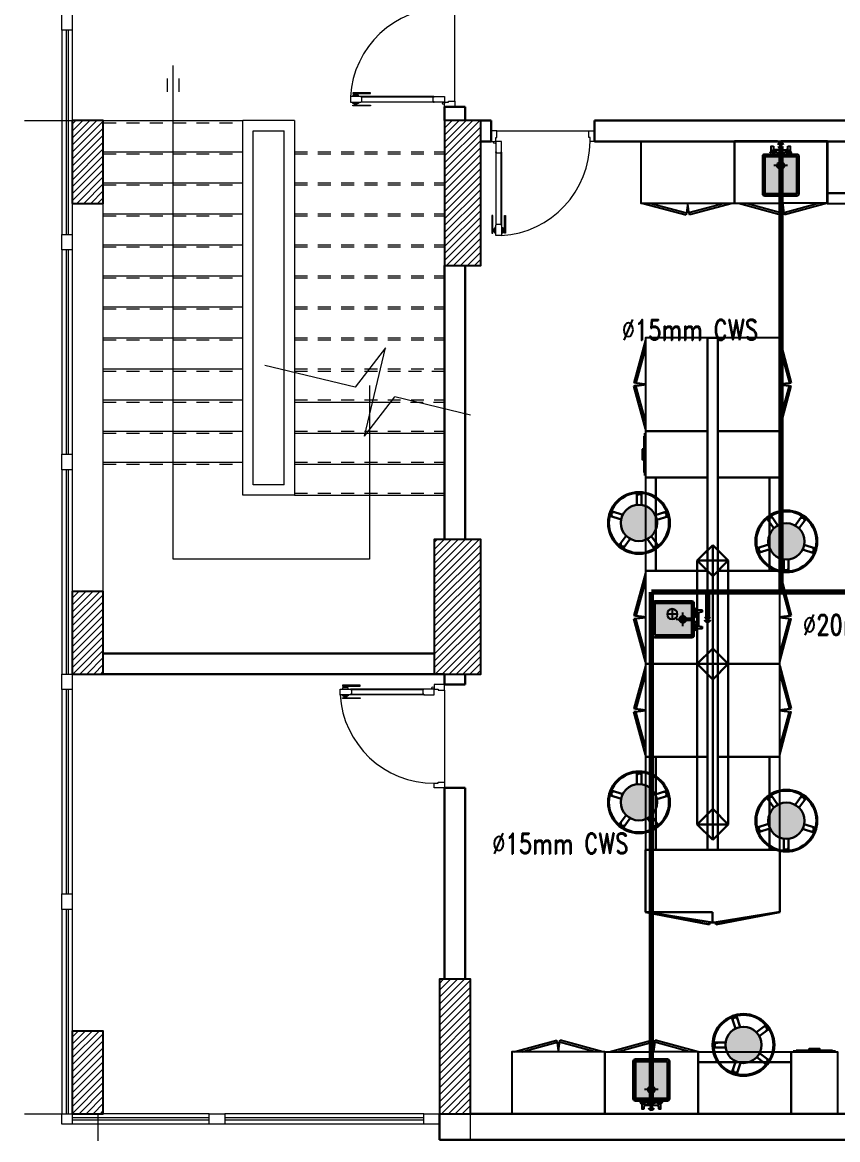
# Model space of a CAD drawing. Extents: x 800 to 995, y 398 to 804.
# Drawn here: x 857.13 to 865.01, y 613.42 to 624.22 of the extents above; entities that cross this region are included whole.
import ezdxf

# ---------------------------------------------------------------- set-up
doc = ezdxf.new("R2010")
doc.units = 0
doc.header["$MEASUREMENT"] = 0
for name, pattern in [('ACAD_ISO02W100', [15, 12, -3]), ('CENTERX2', [4, 2.5, -0.5, 0.5, -0.5]), ('DASHED', [19.05, 12.7, -6.35]), ('HIDDEN', [0.375, 0.25, -0.125]), ('HIDDEN2', [0.1875, 0.125, -0.0625])]:
    doc.linetypes.add(name, pattern=pattern)
doc.layers.get('0').update_dxf_attribs({"color": 252, "linetype": 'CONTINUOUS', "lineweight": 30})
for name, color, linetype in [('-FUR', 252, 'CONTINUOUS'), ('LAYER8', 3, 'CONTINUOUS'), ('SAN', 2, 'CONTINUOUS')]:
    doc.layers.add(name, color=color, linetype=linetype)
for name, color, linetype, lineweight in [('axis', 1, 'CENTERX2', 5), ('Column', 6, 'CONTINUOUS', 25), ('DOOR', 30, 'CONTINUOUS', 9), ('elev', 90, 'CONTINUOUS', 9), ('hatch', 252, 'CONTINUOUS', 9), ('P-C-WATER', 5, 'CONTINUOUS', 70), ('P-TEXT', 1, 'CONTINUOUS', 25), ('PLAN-ELEV', 2, 'CONTINUOUS', 5), ('PLAN-HAND', 30, 'CONTINUOUS', 5), ('PLAN-STAIR', 3, 'CONTINUOUS', 9), ('PLAN-STAIR-HIDDEN', 1, 'HIDDEN2', 5), ('stairs', 50, 'CONTINUOUS', 9), ('Wall', 252, 'CONTINUOUS', 30), ('WINDOW', 252, 'CONTINUOUS', 5)]:
    doc.layers.add(name, color=color, linetype=linetype, lineweight=lineweight)
doc.styles.add('ROMANC', font='romand.shx')
pattern_1 = [(45, (1093.41557, 299.344082), (-0.0336759605, 0.0336759605), [])]

# ---------------------------------------------------------------- blocks, each defined once
blk = doc.blocks.new('fghh')
at = {"layer": 'hatch'}
for p, q in [((1434.8944, 1497.1759), (1434.6102, 1497.7917)), ((1435.2563, 1497.1801), (1434.6563, 1496.9032)), ((1434.6563, 1496.9032), (1434.8944, 1497.1759)), ((1435.2563, 1497.1801), (1435.0183, 1496.9074)), ((1435.2563, 1496.3917), (1435.0183, 1496.9074))]:
    blk.add_line(p, q, dxfattribs=at)
blk = doc.blocks.new('YY5Y5')
at = {"layer": 'SAN', "color": 1}
for p, q in [((434.16, 537.56), (433.7, 538.02)), ((434.16, 536.15), (433.7, 535.69)), ((433.83, 542.04), (433.83, 538.56)), ((435.73, 542.41), (434.2, 542.41)), ((435.58, 537.56), (436.04, 538.02)), ((435.58, 536.15), (436.04, 535.69)), ((435.73, 540.55), (435.73, 542.41)), ((436.72, 537.65), (438.25, 537.65)), ((446.18, 539.55), (436.73, 539.55)), ((443.04, 539.55), (446.16, 539.55)), ((444.65, 537.65), (446.18, 537.65)), ((447.32, 537.56), (446.86, 538.02)), ((447.32, 536.15), (446.86, 535.69)), ((447.16, 542.41), (447.16, 540.55)), ((448.69, 542.41), (447.16, 542.41)), ((448.74, 537.56), (449.2, 538.02)), ((448.74, 536.15), (449.2, 535.69)), ((449.07, 538.56), (449.07, 542.04)), ((440.5, 535.4), (440.5, 528.74)), ((440.87, 528.36), (442.03, 528.36)), ((442.4, 528.74), (442.4, 535.4))]:
    blk.add_line(p, q, dxfattribs=at)
at = {"layer": 'SAN', "color": 1, "linetype": 'Continuous'}
blk.add_line((439.23, 539.55), (439.86, 539.55), dxfattribs=at)
at = {"layer": 'SAN', "color": 2, "linetype": 'DASHED'}
for points in [[(436.06, 527.03), (446.84, 527.03)], [(441.45, 532.42), (441.45, 521.63)]]:
    blk.add_lwpolyline(points, dxfattribs=at)
at = {"layer": 'SAN', "color": 1}
for centre, radius in [((434.87, 536.85), 2), ((434.87, 536.85), 1), ((434.87, 536.85), 0.8), ((448.03, 536.85), 2), ((448.03, 536.85), 1), ((448.03, 536.85), 0.8)]:
    blk.add_circle(centre, radius, dxfattribs=at)
for centre, radius, start, end in [((434.2, 542.04), 0.375, 90, 180), ((436.73, 540.55), 1, 180, 270), ((438.25, 535.4), 2.25, 0, 90), ((444.65, 535.4), 2.25, 90, 180), ((446.16, 540.55), 1, 270, 0), ((448.69, 542.04), 0.375, 0, 90), ((441.45, 527.03), 2.86, 109.43194, 70.56806), ((441.45, 527.03), 2.08, 117.27647, 62.72353), ((440.87, 528.74), 0.375, 180, 270), ((442.03, 528.74), 0.375, 270, 360)]:
    blk.add_arc(centre, radius, start, end, dxfattribs=at)
blk = doc.blocks.new('fd')
at = {"layer": '-FUR'}
h = blk.add_hatch(color=254, dxfattribs=at)
h.paths.add_polyline_path([(1322.664, 576.699), (1322.354, 576.699), (1322.354, 577.059), (1322.664, 577.059)], flags=16)
edge = h.paths.add_edge_path()
edge.add_line((1322.664, 576.679), (1322.354, 576.679))
edge.add_arc((1322.354, 576.699), 0.02, 180, 270, ccw=False)
edge.add_line((1322.334, 576.699), (1322.334, 577.059))
edge.add_arc((1322.354, 577.059), 0.02, 90, 180, ccw=False)
edge.add_line((1322.354, 577.079), (1322.664, 577.079))
edge.add_arc((1322.664, 577.059), 0.02, 0, 90, ccw=False)
edge.add_line((1322.684, 577.059), (1322.684, 576.699))
edge.add_arc((1322.664, 576.699), 0.02, -90, 0, ccw=False)
blk.add_hatch(color=253, dxfattribs=at).paths.add_polyline_path([(1322.664, 577.059), (1322.664, 576.699), (1322.354, 576.699), (1322.354, 577.059)])
h = blk.add_hatch(color=251, dxfattribs=at)
h.paths.add_polyline_path([(1322.634, 577.029), (1322.664, 577.059), (1322.664, 576.699), (1322.634, 576.729)])
h.paths.add_polyline_path([(1322.634, 576.729), (1322.664, 576.699), (1322.354, 576.699), (1322.384, 576.729)])
h = blk.add_hatch(color=252, dxfattribs=at)
h.paths.add_polyline_path([(1322.384, 577.029), (1322.354, 577.059), (1322.664, 577.059), (1322.634, 577.029)])
h.paths.add_polyline_path([(1322.384, 576.729), (1322.354, 576.699), (1322.354, 577.059), (1322.384, 577.029)])
for p, q in [((1322.478, 577.206), (1322.06, 577.206)), ((1322.478, 577.206), (1322.96, 577.206)), ((1322.06, 576.606), (1322.51, 576.606)), ((1322.96, 576.606), (1322.51, 576.606))]:
    blk.add_line(p, q, dxfattribs=at)
at = {"layer": '-FUR', "linetype": 'ACAD_ISO02W100'}
for p, q in [((1322.06, 577.206), (1322.51, 577.206)), ((1322.96, 577.206), (1322.51, 577.206)), ((1322.1, 576.606), (1322.513, 576.495)), ((1322.177, 576.606), (1322.518, 576.514)), ((1322.518, 576.514), (1322.513, 576.495)), ((1322.882, 576.606), (1322.541, 576.514)), ((1322.541, 576.514), (1322.546, 576.495)), ((1322.96, 576.606), (1322.546, 576.495))]:
    blk.add_line(p, q, dxfattribs=at)
for centre, start, end in [((1324.045, 576.373), 171.2611, 174.7069), ((1321.014, 576.373), 5.2931, 8.7389)]:
    blk.add_arc(centre, 1.533, start, end, dxfattribs=at)
for p, q in [((1322.06, 577.206), (1322.06, 576.606)), ((1322.96, 577.206), (1322.96, 576.606))]:
    blk.add_line(p, q)
blk.add_lwpolyline([(1322.664, 576.679), (1322.354, 576.679, -0.414214), (1322.334, 576.699), (1322.334, 577.059, -0.414214), (1322.354, 577.079), (1322.664, 577.079, -0.414214), (1322.684, 577.059), (1322.684, 576.699, -0.414214)], format="xyb", close=True)
blk.add_lwpolyline([(1322.664, 576.679), (1322.354, 576.679, -0.414214), (1322.334, 576.699), (1322.334, 577.059, -0.414214), (1322.354, 577.079), (1322.664, 577.079, -0.414214), (1322.684, 577.059), (1322.684, 576.699, -0.414214)], format="xyb", close=True)
blk.add_lwpolyline([(1322.664, 576.699), (1322.354, 576.699), (1322.354, 577.059), (1322.664, 577.059)], close=True)
at = {"extrusion": (0, 0, -1), "xscale": 0.0121000000000322, "yscale": 0.0121000000000322, "zscale": -0.0121}
blk.add_blockref('YY5Y5', (-1327.85, 570.595), dxfattribs=at)
blk = doc.blocks.new('juy')
blk.add_line((1322.96, 577.206), (1322.96, 576.606))
blk.add_blockref('fd', (0, 0))
blk = doc.blocks.new('vfd')
at = {"layer": '-FUR'}
h = blk.add_hatch(color=254, dxfattribs=at)
h.paths.add_polyline_path([(1316.635, 565.83), (1316.635, 566.14), (1316.275, 566.14), (1316.275, 565.83)], flags=16)
edge = h.paths.add_edge_path()
edge.add_line((1316.655, 565.83), (1316.655, 566.14))
edge.add_ellipse((1316.635, 566.14), major_axis=(-0.0141, -0.0141), ratio=1, start_angle=135, end_angle=225)
edge.add_line((1316.635, 566.16), (1316.275, 566.16))
edge.add_ellipse((1316.275, 566.14), major_axis=(-0.0141, -0.0141), ratio=1, start_angle=225, end_angle=315)
edge.add_line((1316.255, 566.14), (1316.255, 565.83))
edge.add_ellipse((1316.275, 565.83), major_axis=(0.0141, -0.0141), ratio=1, start_angle=225, end_angle=315)
edge.add_line((1316.275, 565.81), (1316.635, 565.81))
edge.add_ellipse((1316.635, 565.83), major_axis=(0.0141, -0.0141), ratio=1, start_angle=-45, end_angle=45)
blk.add_hatch(color=253, dxfattribs=at).paths.add_polyline_path([(1316.275, 565.83), (1316.635, 565.83), (1316.635, 566.14), (1316.275, 566.14)])
h = blk.add_hatch(color=251, dxfattribs=at)
h.paths.add_polyline_path([(1316.305, 565.86), (1316.275, 565.83), (1316.635, 565.83), (1316.605, 565.86)])
h.paths.add_polyline_path([(1316.605, 565.86), (1316.635, 565.83), (1316.635, 566.14), (1316.605, 566.11)])
h = blk.add_hatch(color=252, dxfattribs=at)
h.paths.add_polyline_path([(1316.305, 566.11), (1316.275, 566.14), (1316.275, 565.83), (1316.305, 565.86)])
h.paths.add_polyline_path([(1316.605, 566.11), (1316.635, 566.14), (1316.275, 566.14), (1316.305, 566.11)])
blk.add_lwpolyline([(1316.655, 565.83), (1316.655, 566.14, 0.414214), (1316.635, 566.16), (1316.275, 566.16, 0.414214), (1316.255, 566.14), (1316.255, 565.83, 0.414214), (1316.275, 565.81), (1316.635, 565.81, 0.414214)], format="xyb", close=True)
blk.add_lwpolyline([(1316.655, 565.83), (1316.655, 566.14, 0.414214), (1316.635, 566.16), (1316.275, 566.16, 0.414214), (1316.255, 566.14), (1316.255, 565.83, 0.414214), (1316.275, 565.81), (1316.635, 565.81, 0.414214)], format="xyb", close=True)
blk.add_lwpolyline([(1316.635, 565.83), (1316.635, 566.14), (1316.275, 566.14), (1316.275, 565.83)], close=True)
at = {"layer": 'LAYER8'}
for p, q in [((1316.415, 566.035), (1316.515, 566.035)), ((1316.465, 566.085), (1316.465, 565.985))]:
    blk.add_line(p, q, dxfattribs=at)
blk.add_circle((1316.465, 566.035), 0.05, dxfattribs=at)
at = {"xscale": 0.0121, "yscale": 0.0121, "zscale": 0.0121, "rotation": 89.99999999999997}
blk.add_blockref('YY5Y5', (1322.74, 560.643), dxfattribs=at)

msp = doc.modelspace()

# ---------------------------------------------------------------- hatches: boundary and pattern name
h = msp.add_hatch(color=256)
h.set_gradient(color1=(132, 132, 132), name='SPHERICAL')
h.paths.add_polyline_path([(863.262, 619.377, -1), (862.912, 619.377, -1)])
h = msp.add_hatch(color=256)
h.set_gradient(color1=(132, 132, 132), name='SPHERICAL')
h.paths.add_polyline_path([(864.337, 619.199, -1), (864.687, 619.199, -1)])
h = msp.add_hatch(color=256)
h.set_gradient(color1=(132, 132, 132), name='SPHERICAL')
h.paths.add_polyline_path([(863.262, 616.677, -1), (862.912, 616.677, -1)])
h = msp.add_hatch(color=256)
h.set_gradient(color1=(132, 132, 132), name='SPHERICAL')
h.paths.add_polyline_path([(864.337, 616.499, -1), (864.687, 616.499, -1)])
h = msp.add_hatch(color=256)
h.set_gradient(color1=(132, 132, 132), name='SPHERICAL')
h.paths.add_polyline_path([(864.097, 614.157, 1), (864.097, 614.507, 1)])
at = {"layer": 'hatch'}
h = msp.add_hatch(dxfattribs=at)
h.set_pattern_fill('ANSI31', color=252, scale=0.015, style=0)
h.set_pattern_definition(pattern_1)
h.paths.add_polyline_path([(857.608, 622.466), (857.908, 622.466), (857.908, 623.266), (857.608, 623.266)])
h = msp.add_hatch(dxfattribs=at)
h.set_pattern_fill('ANSI31', color=252, scale=0.015, style=0)
h.set_pattern_definition(pattern_1)
h.paths.add_polyline_path([(861.208, 621.866), (861.558, 621.866), (861.558, 623.266), (861.208, 623.266)])
h = msp.add_hatch(dxfattribs=at)
h.set_pattern_fill('ANSI31', color=252, scale=0.015, style=0)
h.set_pattern_definition(pattern_1)
h.paths.add_polyline_path([(861.108, 617.916), (861.558, 617.916), (861.558, 619.216), (861.108, 619.216)])
h = msp.add_hatch(dxfattribs=at)
h.set_pattern_fill('ANSI31', color=252, scale=0.015, style=0)
h.set_pattern_definition(pattern_1)
h.paths.add_polyline_path([(857.608, 617.916), (857.908, 617.916), (857.908, 618.716), (857.608, 618.716)])
h = msp.add_hatch(dxfattribs=at)
h.set_pattern_fill('ANSI31', color=252, scale=0.015, style=0)
h.set_pattern_definition(pattern_1)
h.paths.add_polyline_path([(861.158, 613.666), (861.458, 613.666), (861.458, 614.966), (861.158, 614.966)])
h = msp.add_hatch(dxfattribs=at)
h.set_pattern_fill('ANSI31', color=252, scale=0.015, style=0)
h.set_pattern_definition(pattern_1)
h.paths.add_polyline_path([(857.608, 613.666), (857.908, 613.666), (857.908, 614.466), (857.608, 614.466)])

# ---------------------------------------------------------------- linework, layer by layer
at = {"layer": '-FUR', "linetype": 'ACAD_ISO02W100'}
for p, q in [((863.108, 623.066), (864.008, 623.066)), ((863.128, 622.466), (863.542, 622.355)), ((863.206, 622.466), (863.547, 622.375)), ((863.911, 622.466), (863.57, 622.375)), ((863.988, 622.466), (863.575, 622.355)), ((864.908, 622.466), (865.808, 622.466)), ((863.547, 622.375), (863.542, 622.355)), ((863.57, 622.375), (863.575, 622.355)), ((863.149, 621.146), (863.038, 620.733)), ((863.749, 620.266), (863.749, 621.166)), ((863.849, 621.166), (863.849, 620.266)), ((864.449, 621.146), (864.56, 620.733)), ((863.149, 621.069), (863.058, 620.727)), ((864.449, 621.069), (864.541, 620.727)), ((863.058, 620.727), (863.038, 620.733)), ((863.058, 620.705), (863.038, 620.7)), ((863.149, 620.286), (863.038, 620.7)), ((863.149, 620.363), (863.058, 620.705)), ((864.449, 620.363), (864.541, 620.705)), ((864.449, 620.286), (864.56, 620.7)), ((864.541, 620.727), (864.56, 620.733)), ((864.541, 620.705), (864.56, 620.7)), ((863.749, 620.266), (863.749, 619.816)), ((863.849, 619.816), (863.849, 620.266)), ((863.149, 619.816), (863.149, 618.916)), ((864.449, 618.916), (864.449, 619.816)), ((863.149, 618.896), (863.038, 618.483)), ((863.749, 618.016), (863.749, 618.916)), ((863.849, 618.916), (863.849, 618.016)), ((864.449, 618.896), (864.56, 618.483)), ((863.149, 618.819), (863.058, 618.477)), ((864.449, 618.819), (864.541, 618.477)), ((863.058, 618.477), (863.038, 618.483)), ((863.058, 618.455), (863.038, 618.45)), ((863.149, 618.036), (863.038, 618.45)), ((863.149, 618.113), (863.058, 618.455)), ((864.449, 618.113), (864.541, 618.455)), ((864.449, 618.036), (864.56, 618.45)), ((864.541, 618.477), (864.56, 618.483)), ((864.541, 618.455), (864.56, 618.45)), ((863.149, 617.996), (863.038, 617.583)), ((863.749, 617.116), (863.749, 618.016)), ((863.849, 618.016), (863.849, 617.116)), ((864.449, 617.996), (864.56, 617.583)), ((863.149, 617.919), (863.058, 617.577)), ((864.449, 617.919), (864.541, 617.577)), ((863.058, 617.577), (863.038, 617.583)), ((863.058, 617.555), (863.038, 617.55)), ((863.149, 617.136), (863.038, 617.55)), ((863.149, 617.213), (863.058, 617.555)), ((864.449, 617.213), (864.541, 617.555)), ((864.449, 617.136), (864.56, 617.55)), ((864.541, 617.577), (864.56, 617.583)), ((864.541, 617.555), (864.56, 617.55)), ((863.149, 617.116), (863.149, 616.216)), ((864.449, 616.216), (864.449, 617.116)), ((861.878, 614.266), (862.292, 614.377)), ((861.955, 614.266), (862.297, 614.358)), ((862.297, 614.358), (862.292, 614.377)), ((862.319, 614.358), (862.324, 614.377)), ((862.661, 614.266), (862.319, 614.358)), ((862.738, 614.266), (862.324, 614.377)), ((863.658, 614.266), (864.558, 614.266)), ((861.858, 613.666), (862.758, 613.666)), ((864.558, 613.666), (865.008, 613.666))]:
    msp.add_line(p, q, dxfattribs=at)
at = {"layer": '-FUR'}
for p, q in [((863.139, 620.246), (863.139, 619.836)), ((864.459, 619.836), (864.459, 620.246)), ((863.134, 620.216), (863.134, 619.866)), ((864.464, 619.866), (864.464, 620.216)), ((864.578, 614.276), (864.988, 614.276)), ((864.608, 614.281), (864.958, 614.281))]:
    msp.add_line(p, q, dxfattribs=at)
for points in [[(863.108, 623.066), (864.008, 623.066), (864.008, 622.466), (863.108, 622.466)], [(863.749, 620.266), (863.749, 621.166), (863.149, 621.166), (863.149, 620.266)], [(863.849, 621.166), (863.849, 620.266), (864.449, 620.266), (864.449, 621.166)], [(863.149, 620.266), (863.149, 619.816), (863.749, 619.816), (863.749, 620.266)], [(864.449, 619.816), (864.449, 620.266), (863.849, 620.266), (863.849, 619.816)], [(863.749, 618.016), (863.749, 618.916), (863.149, 618.916), (863.149, 618.016)], [(863.849, 618.916), (863.849, 618.016), (864.449, 618.016), (864.449, 618.916)], [(863.749, 617.116), (863.749, 618.016), (863.149, 618.016), (863.149, 617.116)], [(863.849, 618.016), (863.849, 617.116), (864.449, 617.116), (864.449, 618.016)], [(861.858, 613.666), (862.758, 613.666), (862.758, 614.266), (861.858, 614.266)], [(864.558, 614.266), (865.008, 614.266), (865.008, 613.666), (864.558, 613.666)]]:
    msp.add_lwpolyline(points, close=True, dxfattribs=at)
at = {"layer": '-FUR', "color": 1}
for points in [[(863.119, 620.091), (863.119, 619.991), (863.129, 619.991), (863.129, 620.091)], [(864.479, 619.991), (864.479, 620.091), (864.469, 620.091), (864.469, 619.991)], [(864.733, 614.296), (864.833, 614.296), (864.833, 614.286), (864.733, 614.286)]]:
    msp.add_lwpolyline(points, close=True, dxfattribs=at)
at = {"layer": '-FUR', "linetype": 'ACAD_ISO02W100'}
for centre, start, end in [((865.074, 622.233), 171.2611, 174.7069), ((862.043, 622.233), 5.2931, 8.7389), ((862.916, 619.201), 81.2611, 84.7069), ((862.916, 622.231), 275.2931, 278.7389), ((864.682, 619.201), 95.2931, 98.7389), ((864.682, 622.231), 261.2611, 264.7069), ((862.916, 616.951), 81.2611, 84.7069), ((862.916, 619.981), 275.2931, 278.7389), ((864.682, 616.951), 95.2931, 98.7389), ((864.682, 619.981), 261.2611, 264.7069), ((862.916, 616.051), 81.2611, 84.7069), ((862.916, 619.081), 275.2931, 278.7389), ((864.682, 616.051), 95.2931, 98.7389), ((864.682, 619.081), 261.2611, 264.7069), ((863.823, 614.499), 185.2931, 188.7389), ((860.793, 614.499), 351.2611, 354.7069)]:
    msp.add_arc(centre, 1.533, start, end, dxfattribs=at)
for p, q in [((864.908, 622.466), (864.908, 623.066)), ((864.908, 623.066), (865.808, 623.066)), ((865.808, 622.566), (864.908, 622.566)), ((863.749, 621.166), (863.849, 621.166)), ((863.749, 621.166), (863.749, 616.564)), ((863.849, 616.565), (863.849, 621.166)), ((863.149, 619.816), (863.749, 619.816)), ((863.249, 618.916), (863.249, 619.816)), ((863.749, 619.816), (863.749, 618.916)), ((863.849, 618.916), (863.849, 619.816)), ((863.849, 619.816), (864.449, 619.816)), ((864.449, 619.816), (864.349, 619.816)), ((864.349, 619.816), (864.349, 618.916)), ((863.065, 619.551), (863.065, 619.666)), ((863.075, 619.676), (863.102, 619.676)), ((863.112, 619.55), (863.113, 619.664)), ((862.93, 619.455), (862.822, 619.49)), ((862.799, 619.458), (862.807, 619.484)), ((862.915, 619.41), (862.805, 619.445)), ((863.245, 619.451), (863.355, 619.488)), ((863.259, 619.406), (863.367, 619.441)), ((863.367, 619.481), (863.376, 619.455)), ((864.392, 619.327), (864.324, 619.42)), ((864.326, 619.434), (864.349, 619.45)), ((864.431, 619.354), (864.365, 619.446)), ((864.596, 619.352), (864.664, 619.446)), ((864.634, 619.324), (864.701, 619.415)), ((864.678, 619.448), (864.7, 619.432)), ((862.964, 619.252), (862.897, 619.161)), ((863.002, 619.224), (862.935, 619.13)), ((863.168, 619.222), (863.234, 619.13)), ((863.206, 619.249), (863.275, 619.156)), ((863.8, 619.164), (863.65, 619.014)), ((863.8, 619.164), (863.65, 619.014)), ((863.95, 619.014), (863.8, 619.164)), ((863.8, 619.014), (863.8, 619.164)), ((863.95, 619.014), (863.8, 619.164)), ((864.339, 619.17), (864.231, 619.135)), ((864.684, 619.166), (864.794, 619.131)), ((862.921, 619.128), (862.899, 619.144)), ((863.272, 619.142), (863.25, 619.126)), ((863.65, 619.014), (863.749, 619.114)), ((863.849, 619.115), (863.95, 619.014)), ((864.231, 619.095), (864.223, 619.121)), ((864.353, 619.125), (864.244, 619.089)), ((864.669, 619.121), (864.776, 619.086)), ((864.8, 619.118), (864.791, 619.092)), ((863.65, 619.014), (863.95, 619.014)), ((863.8, 618.864), (863.65, 619.014)), ((863.65, 619.014), (863.95, 619.014)), ((863.8, 619.014), (863.65, 619.014)), ((863.65, 619.014), (863.8, 619.014)), ((863.65, 619.014), (863.95, 619.014)), ((863.8, 618.864), (863.65, 619.014)), ((863.65, 618.014), (863.65, 619.014)), ((863.65, 619.014), (863.95, 619.014)), ((863.749, 618.915), (863.65, 619.014)), ((863.95, 619.014), (863.8, 618.864)), ((863.8, 618.164), (863.8, 619.014)), ((863.8, 619.014), (863.95, 619.014)), ((863.8, 619.014), (863.8, 618.864)), ((863.95, 619.014), (863.8, 618.864)), ((863.851, 618.916), (863.95, 619.014)), ((863.95, 619.014), (863.948, 618.016)), ((864.486, 619.026), (864.486, 618.913)), ((864.534, 619.025), (864.534, 618.91)), ((863.749, 618.916), (863.149, 618.916)), ((863.149, 618.916), (863.249, 618.916)), ((864.449, 618.916), (863.849, 618.916)), ((864.524, 618.9), (864.497, 618.9)), ((863.8, 618.164), (863.65, 618.014)), ((863.8, 618.014), (863.8, 618.164)), ((863.95, 618.014), (863.8, 618.164)), ((863.8, 616.614), (863.8, 618.099)), ((863.95, 618.014), (863.65, 618.014)), ((863.8, 617.864), (863.65, 618.014)), ((863.65, 618.014), (863.95, 618.014)), ((863.65, 616.464), (863.65, 618.014)), ((863.849, 618.016), (863.799, 618.016)), ((863.8, 618.014), (863.8, 617.864)), ((863.8, 617.864), (863.95, 618.014)), ((863.8, 618.014), (863.8, 616.314)), ((863.95, 618.014), (863.95, 616.464)), ((863.149, 617.116), (863.749, 617.116)), ((863.249, 616.216), (863.249, 617.116)), ((863.749, 617.116), (863.749, 616.216)), ((863.849, 616.216), (863.849, 617.116)), ((863.849, 617.116), (864.449, 617.116)), ((864.449, 617.116), (864.349, 617.116)), ((864.349, 617.116), (864.349, 616.216)), ((863.065, 616.851), (863.065, 616.966)), ((863.075, 616.976), (863.102, 616.976)), ((863.112, 616.85), (863.113, 616.964)), ((862.93, 616.755), (862.822, 616.79)), ((862.799, 616.758), (862.807, 616.784)), ((862.915, 616.71), (862.805, 616.745)), ((863.245, 616.751), (863.355, 616.788)), ((863.259, 616.706), (863.367, 616.741)), ((863.367, 616.781), (863.376, 616.755)), ((864.392, 616.627), (864.324, 616.72)), ((864.326, 616.734), (864.349, 616.75)), ((864.431, 616.654), (864.365, 616.746)), ((864.596, 616.652), (864.664, 616.746)), ((864.634, 616.624), (864.701, 616.715)), ((864.678, 616.748), (864.7, 616.732)), ((863.8, 616.614), (863.65, 616.464)), ((863.8, 616.464), (863.8, 616.614)), ((863.95, 616.464), (863.8, 616.614)), ((862.964, 616.552), (862.897, 616.461)), ((863.002, 616.524), (862.935, 616.43)), ((863.168, 616.522), (863.234, 616.43)), ((863.206, 616.549), (863.275, 616.456)), ((863.95, 616.464), (863.65, 616.464)), ((863.8, 616.314), (863.65, 616.464)), ((863.65, 616.464), (863.95, 616.464)), ((863.8, 616.464), (863.8, 616.314)), ((863.8, 616.314), (863.95, 616.464)), ((864.339, 616.47), (864.231, 616.435)), ((864.684, 616.466), (864.794, 616.431)), ((862.921, 616.428), (862.899, 616.444)), ((863.272, 616.442), (863.25, 616.426)), ((864.231, 616.395), (864.223, 616.421)), ((864.353, 616.425), (864.244, 616.389)), ((864.669, 616.421), (864.776, 616.386)), ((864.8, 616.418), (864.791, 616.392)), ((864.486, 616.326), (864.486, 616.213)), ((864.534, 616.325), (864.534, 616.21)), ((863.149, 616.216), (863.149, 615.616)), ((863.149, 616.216), (864.449, 616.216)), ((863.749, 616.216), (863.149, 616.216)), ((863.149, 616.216), (863.249, 616.216)), ((864.449, 616.216), (863.849, 616.216)), ((864.449, 615.616), (864.449, 616.216)), ((864.524, 616.2), (864.497, 616.2)), ((863.149, 615.616), (863.799, 615.616)), ((863.149, 615.616), (863.769, 615.496)), ((863.149, 615.616), (863.169, 615.616)), ((863.169, 615.616), (863.799, 615.516)), ((863.799, 615.616), (863.799, 615.516)), ((864.429, 615.616), (863.814, 615.516)), ((864.449, 615.616), (863.829, 615.496)), ((864.449, 615.616), (864.429, 615.616)), ((863.799, 615.516), (863.769, 615.516)), ((863.769, 615.516), (863.769, 615.496)), ((863.799, 615.516), (863.829, 615.516)), ((863.829, 615.516), (863.829, 615.496)), ((864.019, 614.489), (863.984, 614.596)), ((864.016, 614.62), (863.99, 614.612)), ((864.064, 614.504), (864.029, 614.614)), ((864.222, 614.455), (864.313, 614.522)), ((864.346, 614.498), (864.33, 614.52)), ((864.25, 614.417), (864.344, 614.484)), ((863.798, 614.344), (863.798, 614.317)), ((863.923, 614.354), (863.808, 614.354)), ((863.924, 614.306), (863.811, 614.306)), ((863.658, 614.266), (863.658, 613.666)), ((864.225, 614.212), (864.318, 614.144)), ((864.252, 614.251), (864.344, 614.185)), ((864.558, 613.666), (864.558, 614.266)), ((864.558, 614.266), (864.558, 614.166)), ((864.558, 614.166), (863.658, 614.166)), ((864.023, 614.174), (863.986, 614.064)), ((864.068, 614.159), (864.033, 614.052)), ((864.332, 614.146), (864.348, 614.169)), ((863.993, 614.051), (864.019, 614.043)), ((863.658, 613.666), (864.558, 613.666))]:
    msp.add_line(p, q)
for centre, radius in [((863.087, 619.377), 0.299), ((863.087, 619.377), 0.29), ((863.087, 619.377), 0.175), ((864.512, 619.199), 0.299), ((864.512, 619.199), 0.29), ((864.512, 619.199), 0.175), ((863.087, 616.677), 0.299), ((863.087, 616.677), 0.29), ((863.087, 616.677), 0.175), ((864.512, 616.499), 0.299), ((864.512, 616.499), 0.29), ((864.512, 616.499), 0.175), ((864.097, 614.332), 0.299), ((864.097, 614.332), 0.29), ((864.097, 614.332), 0.175)]:
    msp.add_circle(centre, radius)
for centre, radius, start, end in [((863.075, 619.666), 0.01, 89.7911, 179.7911), ((863.09, 619.631), 0.025, 22.9349, 191.1752), ((863.1, 619.663), 0.0131, 1.654, 79.7204), ((862.819, 619.478), 0.0131, 73.654, 151.7204), ((863.358, 619.478), 0.01, 17.7911, 107.7911), ((862.808, 619.455), 0.01, 161.7911, 251.7911), ((862.846, 619.458), 0.025, 94.9349, 263.1752), ((863.329, 619.453), 0.025, 310.9349, 119.1752), ((863.363, 619.453), 0.0131, 289.654, 7.7204), ((864.332, 619.426), 0.01, 125.7911, 215.7911), ((864.365, 619.406), 0.025, 58.9349, 227.1752), ((864.354, 619.438), 0.0131, 37.654, 115.7204), ((864.663, 619.403), 0.025, 346.9349, 155.1752), ((864.672, 619.44), 0.01, 53.7911, 143.7911), ((864.691, 619.423), 0.0131, 325.654, 43.7204), ((862.935, 619.174), 0.025, 166.9349, 335.1752), ((863.233, 619.17), 0.025, 238.9349, 47.1752), ((862.908, 619.153), 0.0131, 145.654, 223.7204), ((862.927, 619.136), 0.01, 233.7911, 323.7911), ((863.244, 619.138), 0.0131, 217.654, 295.7204), ((863.266, 619.15), 0.01, 305.7911, 35.7911), ((864.236, 619.123), 0.0131, 109.654, 187.7204), ((864.241, 619.098), 0.01, 197.7911, 287.7911), ((864.27, 619.124), 0.025, 130.9349, 299.1752), ((864.752, 619.118), 0.025, 274.9349, 83.1752), ((864.78, 619.098), 0.0131, 253.654, 331.7204), ((864.791, 619.121), 0.01, 341.7911, 71.7911), ((864.509, 618.945), 0.025, 202.9349, 11.1752), ((864.499, 618.913), 0.0131, 181.654, 259.7204), ((864.524, 618.91), 0.01, 269.7911, 359.7911), ((863.075, 616.966), 0.01, 89.7911, 179.7911), ((863.09, 616.931), 0.025, 22.9349, 191.1752), ((863.1, 616.963), 0.0131, 1.654, 79.7204), ((862.819, 616.778), 0.0131, 73.654, 151.7204), ((863.358, 616.778), 0.01, 17.7911, 107.7911), ((862.808, 616.755), 0.01, 161.7911, 251.7911), ((862.846, 616.758), 0.025, 94.9349, 263.1752), ((863.329, 616.753), 0.025, 310.9349, 119.1752), ((863.363, 616.753), 0.0131, 289.654, 7.7204), ((864.332, 616.726), 0.01, 125.7911, 215.7911), ((864.365, 616.706), 0.025, 58.9349, 227.1752), ((864.354, 616.738), 0.0131, 37.654, 115.7204), ((864.663, 616.703), 0.025, 346.9349, 155.1752), ((864.672, 616.74), 0.01, 53.7911, 143.7911), ((864.691, 616.723), 0.0131, 325.654, 43.7204), ((862.935, 616.474), 0.025, 166.9349, 335.1752), ((863.233, 616.47), 0.025, 238.9349, 47.1752), ((862.908, 616.453), 0.0131, 145.654, 223.7204), ((862.927, 616.436), 0.01, 233.7911, 323.7911), ((863.244, 616.438), 0.0131, 217.654, 295.7204), ((863.266, 616.45), 0.01, 305.7911, 35.7911), ((864.236, 616.423), 0.0131, 109.654, 187.7204), ((864.241, 616.398), 0.01, 197.7911, 287.7911), ((864.27, 616.424), 0.025, 130.9349, 299.1752), ((864.752, 616.418), 0.025, 274.9349, 83.1752), ((864.78, 616.398), 0.0131, 253.654, 331.7204), ((864.791, 616.421), 0.01, 341.7911, 71.7911), ((864.509, 616.245), 0.025, 202.9349, 11.1752), ((864.499, 616.213), 0.0131, 181.654, 259.7204), ((864.524, 616.21), 0.01, 269.7911, 359.7911), ((863.996, 614.6), 0.0131, 118.2796, 196.346), ((864.016, 614.572), 0.025, 6.8248, 175.0651), ((864.019, 614.611), 0.01, 18.2089, 108.2089), ((864.321, 614.511), 0.0131, 46.2796, 124.346), ((864.3, 614.484), 0.025, 294.8248, 103.0651), ((864.338, 614.492), 0.01, 306.2089, 36.2089), ((863.808, 614.344), 0.01, 90.2089, 180.2089), ((863.811, 614.319), 0.0131, 190.2796, 268.346), ((863.843, 614.329), 0.025, 78.8248, 247.0651), ((864.304, 614.185), 0.025, 222.8248, 31.0651), ((864.021, 614.09), 0.025, 150.8248, 319.0651), ((864.324, 614.152), 0.01, 234.2089, 324.2089), ((864.336, 614.174), 0.0131, 334.2796, 52.346), ((863.996, 614.061), 0.01, 162.2089, 252.2089), ((864.021, 614.056), 0.0131, 262.2796, 340.346)]:
    msp.add_arc(centre, radius, start, end)
at = {"layer": 'axis', "color": 0, "ltscale": 0.3}
for p, q in [((853.545, 623.266), (857.608, 623.266)), ((853.545, 613.666), (857.608, 613.666)), ((857.858, 611.005), (857.858, 613.666)), ((861.458, 611.005), (861.458, 613.666))]:
    msp.add_line(p, q, dxfattribs=at)
at = {"layer": 'Column', "color": 252}
for points in [[(857.608, 622.466), (857.908, 622.466), (857.908, 623.266), (857.608, 623.266)], [(861.208, 621.866), (861.558, 621.866), (861.558, 623.266), (861.208, 623.266)], [(861.108, 617.916), (861.558, 617.916), (861.558, 619.216), (861.108, 619.216)], [(857.608, 617.916), (857.908, 617.916), (857.908, 618.716), (857.608, 618.716)], [(861.158, 613.666), (861.458, 613.666), (861.458, 614.966), (861.158, 614.966)], [(857.608, 613.666), (857.908, 613.666), (857.908, 614.466), (857.608, 614.466)]]:
    msp.add_lwpolyline(points, close=True, dxfattribs=at)
at = {"layer": 'DOOR', "color": 251}
for p, q in [((861.308, 623.455), (861.308, 624.344)), ((861.714, 623.166), (862.603, 623.166)), ((861.208, 617.761), (861.208, 616.872))]:
    msp.add_line(p, q, dxfattribs=at)
at = {"layer": 'DOOR', "color": 252}
for p, q in [((861.103, 623.5), (860.403, 623.5)), ((860.403, 623.495), (861.103, 623.495)), ((860.403, 623.449), (861.103, 623.449)), ((861.103, 623.444), (860.403, 623.444)), ((861.702, 622.961), (861.702, 622.261)), ((861.707, 622.261), (861.707, 622.961)), ((861.754, 622.261), (861.754, 622.961)), ((861.759, 622.961), (861.759, 622.261)), ((861.003, 617.772), (860.303, 617.772)), ((860.303, 617.767), (861.003, 617.767)), ((860.303, 617.721), (861.003, 617.721)), ((861.003, 617.716), (860.303, 617.716))]:
    msp.add_line(p, q, dxfattribs=at)
at = {"layer": 'DOOR', "color": 5}
for points in [[(860.397, 623.449), (860.409, 623.449), (860.409, 623.495), (860.397, 623.495), (860.397, 623.5), (860.297, 623.5), (860.297, 623.5), (860.297, 623.444), (860.397, 623.444)], [(861.108, 623.449), (861.097, 623.449), (861.097, 623.495), (861.108, 623.495), (861.108, 623.5), (861.208, 623.5), (861.208, 623.5), (861.208, 623.444), (861.108, 623.444)], [(861.308, 623.4), (861.208, 623.4), (861.208, 623.444), (861.246, 623.444), (861.246, 623.455), (861.308, 623.455)], [(861.658, 623.166), (861.658, 623.066), (861.703, 623.066), (861.703, 623.104), (861.714, 623.104), (861.714, 623.166)], [(862.658, 623.166), (862.658, 623.066), (862.614, 623.066), (862.614, 623.104), (862.603, 623.104), (862.603, 623.166)], [(861.707, 622.966), (861.707, 622.955), (861.754, 622.955), (861.754, 622.966), (861.758, 622.966), (861.758, 623.066), (861.758, 623.066), (861.703, 623.066), (861.703, 622.966)], [(861.707, 622.255), (861.707, 622.266), (861.754, 622.266), (861.754, 622.255), (861.758, 622.255), (861.758, 622.155), (861.758, 622.155), (861.703, 622.155), (861.703, 622.255)], [(860.297, 617.767), (860.309, 617.767), (860.309, 617.721), (860.297, 617.721), (860.297, 617.716), (860.197, 617.716), (860.197, 617.716), (860.197, 617.772), (860.297, 617.772)], [(861.008, 617.767), (860.997, 617.767), (860.997, 617.721), (861.008, 617.721), (861.008, 617.716), (861.108, 617.716), (861.108, 617.716), (861.108, 617.772), (861.008, 617.772)], [(861.208, 617.816), (861.108, 617.816), (861.108, 617.772), (861.146, 617.772), (861.146, 617.761), (861.208, 617.761)], [(861.208, 616.816), (861.108, 616.816), (861.108, 616.861), (861.146, 616.861), (861.146, 616.872), (861.208, 616.872)]]:
    msp.add_lwpolyline(points, close=True, dxfattribs=at)
at = {"layer": 'DOOR', "color": 1}
for points in [[(860.492, 623.528), (860.492, 623.536), (860.32, 623.536), (860.32, 623.528)], [(860.337, 623.516), (860.337, 623.523), (860.358, 623.523), (860.358, 623.516)], [(860.492, 623.416), (860.492, 623.408), (860.32, 623.408), (860.32, 623.416)], [(860.337, 623.428), (860.337, 623.421), (860.358, 623.421), (860.358, 623.428)], [(861.674, 622.35), (861.666, 622.35), (861.666, 622.177), (861.674, 622.177)], [(861.787, 622.35), (861.795, 622.35), (861.795, 622.177), (861.787, 622.177)], [(861.686, 622.195), (861.68, 622.195), (861.68, 622.215), (861.686, 622.215)], [(861.775, 622.195), (861.781, 622.195), (861.781, 622.215), (861.775, 622.215)], [(860.392, 617.8), (860.392, 617.808), (860.22, 617.808), (860.22, 617.8)], [(860.237, 617.788), (860.237, 617.795), (860.258, 617.795), (860.258, 617.788)], [(860.392, 617.688), (860.392, 617.68), (860.22, 617.68), (860.22, 617.688)], [(860.237, 617.699), (860.237, 617.693), (860.258, 617.693), (860.258, 617.699)]]:
    msp.add_lwpolyline(points, close=True, dxfattribs=at)
at = {"layer": 'DOOR', "color": 5}
for points in [[(860.375, 623.5), (860.375, 623.511), (860.32, 623.511), (860.32, 623.5)], [(861.758, 622.233), (861.77, 622.233), (861.77, 622.177), (861.758, 622.177)], [(860.275, 617.716), (860.275, 617.705), (860.22, 617.705), (860.22, 617.716)]]:
    msp.add_lwpolyline(points, dxfattribs=at)
at = {"layer": 'DOOR', "color": 1}
for points in [[(860.365, 623.511), (860.365, 623.516), (860.33, 623.516), (860.33, 623.511)], [(860.375, 623.444), (860.375, 623.433), (860.32, 623.433), (860.32, 623.444)], [(860.365, 623.433), (860.365, 623.428), (860.33, 623.428), (860.33, 623.433)], [(861.692, 622.223), (861.686, 622.223), (861.686, 622.188), (861.692, 622.188)], [(861.703, 622.233), (861.692, 622.233), (861.692, 622.177), (861.703, 622.177)], [(861.77, 622.223), (861.775, 622.223), (861.775, 622.188), (861.77, 622.188)], [(860.275, 617.772), (860.275, 617.783), (860.22, 617.783), (860.22, 617.772)], [(860.265, 617.783), (860.265, 617.788), (860.23, 617.788), (860.23, 617.783)], [(860.265, 617.705), (860.265, 617.699), (860.23, 617.699), (860.23, 617.705)]]:
    msp.add_lwpolyline(points, dxfattribs=at)
for points in [[(860.338, 623.528, 1), (860.338, 623.523), (860.338, 623.523), (860.357, 623.523), (860.357, 623.523, 1), (860.357, 623.528), (860.357, 623.528)], [(860.338, 623.416, -1), (860.338, 623.421), (860.338, 623.421), (860.357, 623.421), (860.357, 623.421, -1), (860.357, 623.416), (860.357, 623.416)], [(861.674, 622.195, 1), (861.68, 622.195), (861.68, 622.195), (861.68, 622.215), (861.68, 622.215, 1), (861.674, 622.215), (861.674, 622.215)], [(861.787, 622.195, -1), (861.781, 622.195), (861.781, 622.195), (861.781, 622.215), (861.781, 622.215, -1), (861.787, 622.215), (861.787, 622.215)], [(860.238, 617.8, 1), (860.238, 617.795), (860.238, 617.795), (860.257, 617.795), (860.257, 617.795, 1), (860.257, 617.8), (860.257, 617.8)], [(860.238, 617.688, -1), (860.238, 617.693), (860.238, 617.693), (860.257, 617.693), (860.257, 617.693, -1), (860.257, 617.688), (860.257, 617.688)]]:
    msp.add_lwpolyline(points, format="xyb", close=True, dxfattribs=at)
at = {"layer": 'DOOR', "color": 5}
for points in [[(860.408, 623.495), (860.408, 623.495, 1), (860.398, 623.495)], [(861.098, 623.495), (861.098, 623.495, -1), (861.108, 623.495)], [(860.408, 623.449), (860.408, 623.449, -1), (860.398, 623.449)], [(861.098, 623.449), (861.098, 623.449, 1), (861.108, 623.449)], [(861.707, 622.956), (861.707, 622.956, -1), (861.707, 622.966)], [(861.754, 622.956), (861.754, 622.956, 1), (861.754, 622.966)], [(861.707, 622.266), (861.707, 622.266, 1), (861.707, 622.256)], [(861.754, 622.266), (861.754, 622.266, -1), (861.754, 622.256)], [(860.308, 617.767), (860.308, 617.767, 1), (860.298, 617.767)], [(860.998, 617.767), (860.998, 617.767, -1), (861.008, 617.767)], [(860.308, 617.721), (860.308, 617.721, -1), (860.298, 617.721)], [(860.998, 617.721), (860.998, 617.721, 1), (861.008, 617.721)]]:
    msp.add_lwpolyline(points, format="xyb", close=True, dxfattribs=at)
for centre in [(861.197, 623.433), (861.692, 623.055), (861.097, 617.783)]:
    msp.add_circle(centre, 0.0111, dxfattribs=at)
at = {"layer": 'DOOR', "color": 252}
for centre, start, end in [((861.208, 623.442), 90, 176.3977), ((861.701, 623.066), 273.6023, 0), ((861.108, 617.774), 183.6023, 270)]:
    msp.add_arc(centre, 0.913, start, end, dxfattribs=at)
at = {"layer": 'elev', "color": 252, "linetype": 'Continuous'}
for p, q in [((857.508, 624.141), (857.508, 624.291)), ((857.608, 624.291), (857.608, 624.141)), ((857.608, 624.141), (857.508, 624.141)), ((857.908, 618.716), (857.908, 622.466)), ((857.508, 622.016), (857.508, 622.166)), ((857.508, 622.166), (857.608, 622.166)), ((857.608, 622.166), (857.608, 622.016)), ((857.608, 622.016), (857.508, 622.016)), ((857.508, 619.891), (857.508, 620.041)), ((857.508, 620.041), (857.608, 620.041)), ((857.608, 620.041), (857.608, 619.891)), ((857.608, 619.891), (857.508, 619.891)), ((857.508, 617.766), (857.508, 617.916)), ((857.508, 617.916), (857.608, 617.916)), ((857.608, 617.916), (857.608, 617.766)), ((857.608, 617.766), (857.508, 617.766)), ((857.508, 615.641), (857.508, 615.791)), ((857.508, 615.791), (857.608, 615.791)), ((857.608, 615.791), (857.608, 615.641)), ((857.608, 615.641), (857.508, 615.641)), ((857.508, 613.666), (857.608, 613.666)), ((857.508, 613.566), (857.508, 613.666)), ((857.608, 613.666), (857.608, 613.566)), ((858.933, 613.666), (859.083, 613.666)), ((858.933, 613.566), (858.933, 613.666)), ((859.083, 613.666), (859.083, 613.566)), ((861.008, 613.666), (861.158, 613.666)), ((861.008, 613.566), (861.008, 613.666)), ((861.158, 613.666), (861.158, 613.566)), ((857.608, 613.566), (857.508, 613.566)), ((859.083, 613.566), (858.933, 613.566)), ((861.158, 613.566), (861.008, 613.566))]:
    msp.add_line(p, q, dxfattribs=at)
at = {"layer": 'P-C-WATER', "linetype": 'Continuous'}
for p, q in [((864.457, 623.015), (864.457, 618.709)), ((870.643, 618.709), (863.207, 618.709)), ((870.643, 618.709), (863.207, 618.709)), ((863.207, 613.741, -0.1), (863.207, 618.709, -0.1)), ((863.749, 618.701), (863.749, 618.446))]:
    msp.add_line(p, q, dxfattribs=at)
at = {"layer": 'P-C-WATER', "linetype": 'ByBlock'}
for centre, start, end in [((864.457, 623.027), 0, 180), ((864.457, 623.027), 180, 0), ((863.749, 618.446), 0, 180), ((863.749, 618.446), 180, 0), ((863.207, 613.729), 0, 180), ((863.207, 613.729), 180, 0)]:
    msp.add_arc(centre, 0.0125, start, end, dxfattribs=at)
at = {"layer": 'PLAN-ELEV', "color": 252}
for p, q in [((858.583, 619.026), (858.583, 623.799)), ((858.526, 623.673), (858.526, 623.543)), ((858.639, 623.673), (858.639, 623.543)), ((860.483, 620.705), (860.483, 619.026)), ((860.483, 619.026), (858.583, 619.026))]:
    msp.add_line(p, q, dxfattribs=at)
at = {"layer": 'PLAN-HAND', "color": 252}
for p, q in [((859.258, 619.646), (859.258, 623.266)), ((859.758, 623.266), (859.258, 623.266)), ((859.358, 619.746), (859.358, 623.166)), ((859.658, 621.049), (859.658, 623.166)), ((859.758, 623.266), (859.758, 619.646)), ((859.658, 619.746), (859.658, 621.049)), ((859.658, 619.746), (859.358, 619.746)), ((859.758, 619.646), (859.258, 619.646))]:
    msp.add_line(p, q, dxfattribs=at)
at = {"layer": 'PLAN-STAIR', "color": 252}
for p, q in [((857.908, 623.266), (859.258, 623.266)), ((859.358, 623.166), (859.658, 623.166)), ((857.908, 622.966), (859.258, 622.966)), ((857.908, 622.666), (859.258, 622.666)), ((857.908, 622.366), (859.258, 622.366)), ((857.908, 622.066), (859.258, 622.066)), ((857.908, 621.766), (859.258, 621.766)), ((857.908, 621.466), (859.258, 621.466)), ((857.908, 621.166), (859.258, 621.166)), ((857.908, 620.866), (859.258, 620.866)), ((857.908, 620.566), (859.258, 620.566)), ((859.758, 620.546), (860.652, 620.546)), ((857.908, 620.266), (859.258, 620.266)), ((859.758, 620.246), (861.211, 620.246)), ((857.908, 619.966), (859.258, 619.966)), ((859.758, 619.946), (861.211, 619.946)), ((859.758, 619.646), (861.211, 619.646))]:
    msp.add_line(p, q, dxfattribs=at)
at = {"layer": 'PLAN-STAIR-HIDDEN', "color": 252}
for p, q in [((857.908, 623.246), (859.258, 623.246)), ((857.908, 622.946), (859.258, 622.946)), ((859.758, 622.966), (861.208, 622.966)), ((859.758, 622.946), (861.208, 622.946)), ((857.908, 622.646), (859.258, 622.646)), ((859.758, 622.666), (861.208, 622.666)), ((859.758, 622.646), (861.208, 622.646)), ((857.908, 622.346), (859.258, 622.346)), ((859.758, 622.366), (861.208, 622.366)), ((859.758, 622.346), (861.208, 622.346)), ((857.908, 622.046), (859.258, 622.046)), ((859.758, 622.066), (861.208, 622.066)), ((859.758, 622.046), (861.208, 622.046)), ((859.758, 621.766), (861.211, 621.766)), ((857.908, 621.746), (859.258, 621.746)), ((859.758, 621.746), (861.211, 621.746)), ((857.908, 621.446), (859.258, 621.446)), ((859.758, 621.466), (861.211, 621.466)), ((859.758, 621.446), (861.211, 621.446)), ((857.908, 621.146), (859.258, 621.146)), ((859.758, 621.166), (861.211, 621.166)), ((859.758, 621.146), (861.211, 621.146)), ((857.908, 620.846), (859.258, 620.846)), ((859.758, 620.866), (861.211, 620.866)), ((859.758, 620.846), (860.858, 620.846)), ((860.858, 620.846), (861.211, 620.846)), ((857.908, 620.546), (859.258, 620.546)), ((859.758, 620.566), (861.211, 620.566)), ((860.652, 620.546), (861.211, 620.546)), ((857.908, 620.246), (859.258, 620.246)), ((859.758, 620.266), (861.211, 620.266)), ((857.908, 619.946), (859.258, 619.946)), ((859.758, 619.966), (861.211, 619.966)), ((859.758, 619.666), (861.211, 619.666))]:
    msp.add_line(p, q, dxfattribs=at)
at = {"layer": 'stairs', "color": 252, "linetype": 'HIDDEN', "ltscale": 0.01}
msp.add_line((861.095, 620.246), (861.108, 620.246), dxfattribs=at)
at = {"layer": 'Wall', "color": 252, "linetype": 'Continuous'}
for p, q in [((861.208, 623.266), (861.208, 623.4)), ((861.408, 623.4), (861.208, 623.4)), ((861.408, 623.266), (861.408, 623.4)), ((861.658, 623.266), (861.556, 623.266)), ((861.658, 623.066), (861.658, 623.266)), ((866.008, 623.266), (862.658, 623.266)), ((862.658, 623.066), (862.658, 623.266)), ((862.658, 623.066), (862.658, 623.266)), ((862.658, 623.066), (862.658, 623.266)), ((861.658, 623.066), (861.556, 623.066)), ((865.897, 623.066), (862.658, 623.066)), ((861.208, 621.866, -0.1), (861.208, 619.216, -0.1)), ((861.408, 621.866, -0.1), (861.408, 619.216, -0.1)), ((857.908, 618.116), (861.108, 618.116)), ((857.908, 617.916), (861.208, 617.916)), ((861.208, 617.916), (861.208, 617.816)), ((861.408, 617.916), (861.408, 617.816)), ((861.208, 617.816), (861.408, 617.816)), ((861.208, 616.816), (861.408, 616.816)), ((861.208, 616.816), (861.208, 614.966)), ((861.408, 616.816), (861.408, 614.966)), ((861.158, 613.416), (861.158, 613.666)), ((866.058, 613.666), (861.458, 613.666)), ((866.483, 613.416), (861.158, 613.416))]:
    msp.add_line(p, q, dxfattribs=at)
at = {"layer": 'WINDOW', "color": 252, "linetype": 'Continuous'}
for p, q in [((857.508, 624.141), (857.508, 622.166)), ((857.548, 624.141), (857.548, 622.166)), ((857.568, 624.141), (857.568, 622.166)), ((857.608, 624.141), (857.608, 622.166)), ((857.508, 622.016), (857.508, 620.041)), ((857.548, 622.016), (857.548, 620.041)), ((857.568, 622.016), (857.568, 620.041)), ((857.608, 622.016), (857.608, 620.041)), ((857.508, 619.891), (857.508, 617.916)), ((857.548, 619.891), (857.548, 617.916)), ((857.568, 619.891), (857.568, 617.916)), ((857.608, 619.891), (857.608, 617.916)), ((857.508, 617.766), (857.508, 615.791)), ((857.548, 617.766), (857.548, 615.791)), ((857.568, 617.766), (857.568, 615.791)), ((857.608, 617.766), (857.608, 615.791)), ((857.508, 615.641), (857.508, 613.666)), ((857.548, 615.641), (857.548, 613.666)), ((857.568, 615.641), (857.568, 613.666)), ((857.608, 615.641), (857.608, 613.666)), ((858.933, 613.666), (857.608, 613.666)), ((861.008, 613.666), (859.083, 613.666)), ((858.933, 613.626), (857.608, 613.626)), ((858.933, 613.606), (857.608, 613.606)), ((858.933, 613.566), (857.608, 613.566)), ((861.008, 613.626), (859.083, 613.626)), ((861.008, 613.606), (859.083, 613.606)), ((861.008, 613.566), (859.083, 613.566))]:
    msp.add_line(p, q, dxfattribs=at)

# ---------------------------------------------------------------- block references
msp.add_blockref('juy', (-458.051, 45.861))
at = {"xscale": -1}
msp.add_blockref('vfd', (2179.874, 52.461), dxfattribs=at)
at = {"xscale": -1, "rotation": 180}
msp.add_blockref('juy', (-459.302, 1190.872), dxfattribs=at)
at = {"layer": 'hatch', "color": 252, "xscale": -1.32715950799479, "yscale": 1.32715950799479, "zscale": 1.32715950799479, "rotation": 101.2231120264299}
msp.add_blockref('fghh', (2438.697, 2875.334), dxfattribs=at)

# ---------------------------------------------------------------- texts
at = {"layer": 'P-TEXT', "color": 41, "style": 'ROMANC', "width": 0.75}
for s, p in [('%%C15mm CWS', (862.92, 621.145)), ('%%C20mm CWS', (864.672, 618.292)), ('%%C15mm CWS', (861.669, 616.179, -0.1))]:
    msp.add_text(s, height=0.2, dxfattribs=at).set_placement(p)

doc.saveas('drawing.dxf')
